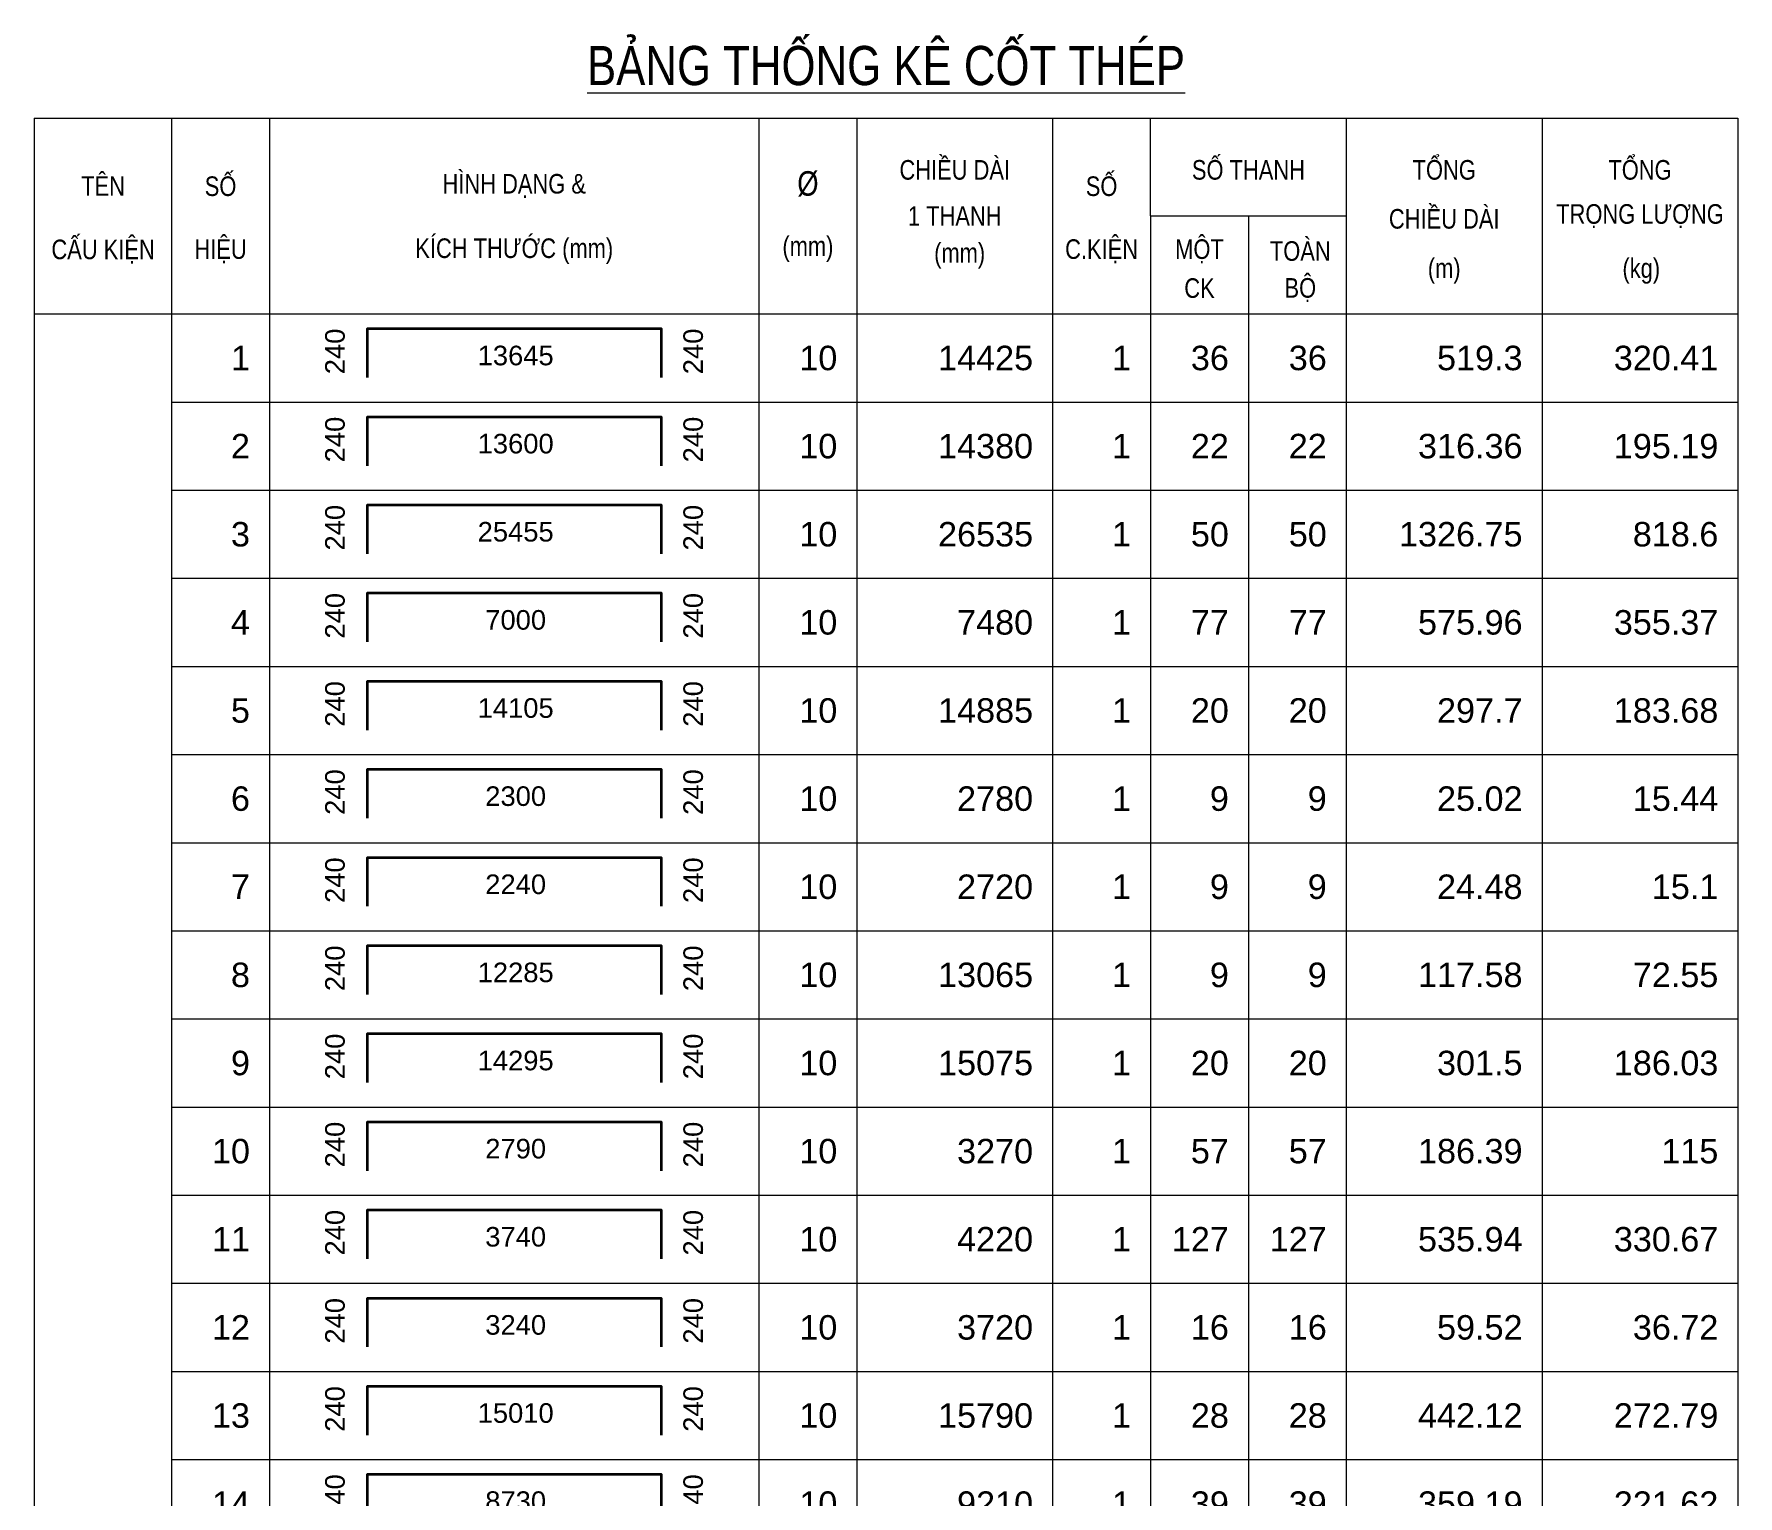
# Model space of a CAD drawing. Header units: millimetres. Extents: x 30086 to 1125792, y -12781 to 95911.
# Drawn here: x 1016333 to 1046966, y 69636 to 95911 of the extents above; entities that cross this region are included whole.
import ezdxf
from ezdxf.enums import TextEntityAlignment as Align

# ---------------------------------------------------------------- set-up
doc = ezdxf.new("R2010")
doc.units = ezdxf.units.MM
doc.header["$MEASUREMENT"] = 0
for name, color, linetype, lineweight in [('NDC_FRAME', 7, 'Continuous', 20), ('NDC_S_REBAR', 4, 'Continuous', 35), ('NDC_S_VN TEXT', 7, 'Continuous', 20), ('NDC_Table', 3, 'Continuous', 20)]:
    doc.layers.add(name, color=color, linetype=linetype, lineweight=lineweight)
doc.styles.add('ARIAL', font='arial.ttf', dxfattribs={"width": 0.8})

# ---------------------------------------------------------------- blocks, each defined once
blk = doc.blocks.new('Tieude')
at = {"layer": 'NDC_Table'}
for p, q in [((0, 2000), (0, 0)), ((0, 2000), (17405, 2000)), ((1405, 2000), (1405, 0)), ((2405, 2000), (2405, 0)), ((7405, 2000), (7405, 0)), ((8405, 2000), (8405, 0)), ((10405, 2000), (10405, 0)), ((11405, 1000), (11405, 2000)), ((13405, 2000), (13405, 0)), ((15405, 2000), (15405, 0)), ((17405, 2000), (17405, 0)), ((11405, 1000), (13405, 1000)), ((11405, 1000), (11405, 0)), ((12405, 1000), (12405, 0)), ((0, 0), (17405, 0))]:
    blk.add_line(p, q, dxfattribs=at)
at = {"layer": 'NDC_S_VN TEXT', "style": 'ARIAL', "width": 0.8}
for s, height, p in [('%%UBẢNG THỐNG KÊ CỐT THÉP', 400, (8703, 2594)), ('CHIỀU DÀI', 200, (9405, 1500)), ('SỐ THANH', 200, (12405, 1500)), ('TỔNG', 200, (14405, 1500)), ('TỔNG', 200, (16405, 1500)), ('TÊN', 200, (705, 1333)), ('SỐ', 200, (1905, 1333)), ('HÌNH DẠNG &', 200, (4905, 1333)), ('%%C', 250, (7905, 1333)), ('SỐ', 200, (10905, 1333)), ('1 THANH', 200, (9405, 1000)), ('CHIỀU DÀI', 200, (14405, 1000)), ('TRỌNG LƯỢNG', 200, (16405, 1000)), ('CẤU KIỆN', 200, (705, 667)), ('HIỆU', 200, (1905, 667)), ('KÍCH THƯỚC (mm)', 200, (4905, 667)), ('(mm)', 200, (7905, 667)), ('(mm)', 200, (9455, 599)), ('C.KIỆN', 200, (10905, 667)), ('MỘT', 200, (11905, 667)), ('TOÀN', 200, (12935, 667)), ('(m)', 200, (14405, 443)), ('(kg)', 200, (16418, 443)), ('CK', 200, (11905, 264)), ('BỘ', 200, (12935, 271))]:
    blk.add_text(s, height=height, dxfattribs=at).set_placement(p, align=Align.MIDDLE)
blk = doc.blocks.new('dang04')
at = {"layer": 'NDC_S_REBAR'}
blk.add_lwpolyline([(3405, -650), (3405, -150), (6405, -150), (6405, -650)], dxfattribs=at)
at = {"layer": 'NDC_Table'}
for p, q in [((0, 0), (0, -900)), ((1405, 0), (1405, -900)), ((2405, 0), (2405, -900)), ((7405, 0), (7405, -900)), ((8405, 0), (8405, -900)), ((10405, 0), (10405, -900)), ((11405, 0), (11405, -900)), ((12405, 0), (12405, -900)), ((13405, 0), (13405, -900)), ((15405, 0), (15405, -900)), ((17405, 0), (17405, -900)), ((1405, -900), (17405, -900))]:
    blk.add_line(p, q, dxfattribs=at)
at = {"layer": 'NDC_S_VN TEXT', "style": 'ARIAL'}
for p in [(3073, -150), (6733, -150)]:
    blk.add_attdef('D03', text='', height=200, rotation=90, dxfattribs=at).set_placement(p, align=Align.MIDDLE_RIGHT)
for p in [(2205, -450), (8205, -450), (10205, -450), (11205, -450), (12205, -450), (13205, -450), (15205, -450), (17205, -450)]:
    blk.add_attdef('D03', text='', height=250, dxfattribs=at).set_placement(p, align=Align.MIDDLE_RIGHT)
blk.add_attdef('D03', text='', height=200, dxfattribs=at).set_placement((4920, -425), align=Align.MIDDLE_CENTER)

msp = doc.modelspace()

# ---------------------------------------------------------------- block references
at = {"layer": 'NDC_FRAME', "xscale": 1.76, "yscale": 1.76, "zscale": 1.76}
msp.add_blockref('Tieude', (1016333, 90881.4), dxfattribs=at)
at = {"layer": 'NDC_FRAME', "ltscale": 200}
ref = msp.add_blockref('dang04', (1016333, 90881.4), dxfattribs=dict(at, xscale=1.759999999999996, yscale=1.759999999999996, zscale=1.759999999999996))
ref.add_attrib('D03', '1', dxfattribs={"layer": 'NDC_S_VN TEXT', "height": 440, "style": 'ARIAL'}).set_placement((1020214.4, 90089.4), align=Align.MIDDLE_RIGHT)
ref.add_attrib('D03', '240', dxfattribs={"layer": 'NDC_S_VN TEXT', "height": 352, "rotation": 90, "style": 'ARIAL'}).set_placement((1021742.1, 90617.4), align=Align.MIDDLE_RIGHT)
ref.add_attrib('D03', '13645', dxfattribs={"layer": 'NDC_S_VN TEXT', "height": 352, "style": 'ARIAL'}).set_placement((1024991.6, 90133.9), align=Align.MIDDLE_CENTER)
ref.add_attrib('D03', '240', dxfattribs={"layer": 'NDC_S_VN TEXT', "height": 352, "rotation": 90, "style": 'ARIAL'}).set_placement((1028182.3, 90617.4), align=Align.MIDDLE_RIGHT)
ref.add_attrib('D03', '10', dxfattribs={"layer": 'NDC_S_VN TEXT', "height": 440, "style": 'ARIAL'}).set_placement((1030774.4, 90089.4), align=Align.MIDDLE_RIGHT)
ref.add_attrib('D03', '14425', dxfattribs={"layer": 'NDC_S_VN TEXT', "height": 440, "style": 'ARIAL'}).set_placement((1034294.4, 90089.4), align=Align.MIDDLE_RIGHT)
ref.add_attrib('D03', '1', dxfattribs={"layer": 'NDC_S_VN TEXT', "height": 440, "style": 'ARIAL'}).set_placement((1036054.4, 90089.4), align=Align.MIDDLE_RIGHT)
ref.add_attrib('D03', '36', dxfattribs={"layer": 'NDC_S_VN TEXT', "height": 440, "style": 'ARIAL'}).set_placement((1037814.4, 90089.4), align=Align.MIDDLE_RIGHT)
ref.add_attrib('D03', '36', dxfattribs={"layer": 'NDC_S_VN TEXT', "height": 440, "style": 'ARIAL'}).set_placement((1039574.4, 90090), align=Align.MIDDLE_RIGHT)
ref.add_attrib('D03', '519.3', dxfattribs={"layer": 'NDC_S_VN TEXT', "height": 440, "style": 'ARIAL'}).set_placement((1043094.4, 90089.4), align=Align.MIDDLE_RIGHT)
ref.add_attrib('D03', '320.41', dxfattribs={"layer": 'NDC_S_VN TEXT', "height": 440, "style": 'ARIAL'}).set_placement((1046614.4, 90089.4), align=Align.MIDDLE_RIGHT)
ref = msp.add_blockref('dang04', (1016333, 89297.4), dxfattribs=dict(at, xscale=1.759999999999996, yscale=1.759999999999996, zscale=1.759999999999996))
ref.add_attrib('D03', '2', dxfattribs={"layer": 'NDC_S_VN TEXT', "height": 440, "style": 'ARIAL'}).set_placement((1020214.4, 88505.4), align=Align.MIDDLE_RIGHT)
ref.add_attrib('D03', '240', dxfattribs={"layer": 'NDC_S_VN TEXT', "height": 352, "rotation": 90, "style": 'ARIAL'}).set_placement((1021742.1, 89033.4), align=Align.MIDDLE_RIGHT)
ref.add_attrib('D03', '13600', dxfattribs={"layer": 'NDC_S_VN TEXT', "height": 352, "style": 'ARIAL'}).set_placement((1024991.6, 88549.9), align=Align.MIDDLE_CENTER)
ref.add_attrib('D03', '240', dxfattribs={"layer": 'NDC_S_VN TEXT', "height": 352, "rotation": 90, "style": 'ARIAL'}).set_placement((1028182.3, 89033.4), align=Align.MIDDLE_RIGHT)
ref.add_attrib('D03', '10', dxfattribs={"layer": 'NDC_S_VN TEXT', "height": 440, "style": 'ARIAL'}).set_placement((1030774.4, 88505.4), align=Align.MIDDLE_RIGHT)
ref.add_attrib('D03', '14380', dxfattribs={"layer": 'NDC_S_VN TEXT', "height": 440, "style": 'ARIAL'}).set_placement((1034294.4, 88505.4), align=Align.MIDDLE_RIGHT)
ref.add_attrib('D03', '1', dxfattribs={"layer": 'NDC_S_VN TEXT', "height": 440, "style": 'ARIAL'}).set_placement((1036054.4, 88505.4), align=Align.MIDDLE_RIGHT)
ref.add_attrib('D03', '22', dxfattribs={"layer": 'NDC_S_VN TEXT', "height": 440, "style": 'ARIAL'}).set_placement((1037814.4, 88505.4), align=Align.MIDDLE_RIGHT)
ref.add_attrib('D03', '22', dxfattribs={"layer": 'NDC_S_VN TEXT', "height": 440, "style": 'ARIAL'}).set_placement((1039574.4, 88506), align=Align.MIDDLE_RIGHT)
ref.add_attrib('D03', '316.36', dxfattribs={"layer": 'NDC_S_VN TEXT', "height": 440, "style": 'ARIAL'}).set_placement((1043094.4, 88505.4), align=Align.MIDDLE_RIGHT)
ref.add_attrib('D03', '195.19', dxfattribs={"layer": 'NDC_S_VN TEXT', "height": 440, "style": 'ARIAL'}).set_placement((1046614.4, 88505.4), align=Align.MIDDLE_RIGHT)
ref = msp.add_blockref('dang04', (1016333, 87713.4), dxfattribs=dict(at, xscale=1.759999999999996, yscale=1.759999999999996, zscale=1.759999999999996))
ref.add_attrib('D03', '3', dxfattribs={"layer": 'NDC_S_VN TEXT', "height": 440, "style": 'ARIAL'}).set_placement((1020214.4, 86921.4), align=Align.MIDDLE_RIGHT)
ref.add_attrib('D03', '240', dxfattribs={"layer": 'NDC_S_VN TEXT', "height": 352, "rotation": 90, "style": 'ARIAL'}).set_placement((1021742.1, 87449.4), align=Align.MIDDLE_RIGHT)
ref.add_attrib('D03', '25455', dxfattribs={"layer": 'NDC_S_VN TEXT', "height": 352, "style": 'ARIAL'}).set_placement((1024991.6, 86965.9), align=Align.MIDDLE_CENTER)
ref.add_attrib('D03', '240', dxfattribs={"layer": 'NDC_S_VN TEXT', "height": 352, "rotation": 90, "style": 'ARIAL'}).set_placement((1028182.3, 87449.4), align=Align.MIDDLE_RIGHT)
ref.add_attrib('D03', '10', dxfattribs={"layer": 'NDC_S_VN TEXT', "height": 440, "style": 'ARIAL'}).set_placement((1030774.4, 86921.4), align=Align.MIDDLE_RIGHT)
ref.add_attrib('D03', '26535', dxfattribs={"layer": 'NDC_S_VN TEXT', "height": 440, "style": 'ARIAL'}).set_placement((1034294.4, 86921.4), align=Align.MIDDLE_RIGHT)
ref.add_attrib('D03', '1', dxfattribs={"layer": 'NDC_S_VN TEXT', "height": 440, "style": 'ARIAL'}).set_placement((1036054.4, 86921.4), align=Align.MIDDLE_RIGHT)
ref.add_attrib('D03', '50', dxfattribs={"layer": 'NDC_S_VN TEXT', "height": 440, "style": 'ARIAL'}).set_placement((1037814.4, 86921.4), align=Align.MIDDLE_RIGHT)
ref.add_attrib('D03', '50', dxfattribs={"layer": 'NDC_S_VN TEXT', "height": 440, "style": 'ARIAL'}).set_placement((1039574.4, 86922), align=Align.MIDDLE_RIGHT)
ref.add_attrib('D03', '1326.75', dxfattribs={"layer": 'NDC_S_VN TEXT', "height": 440, "style": 'ARIAL'}).set_placement((1043094.4, 86921.4), align=Align.MIDDLE_RIGHT)
ref.add_attrib('D03', '818.6', dxfattribs={"layer": 'NDC_S_VN TEXT', "height": 440, "style": 'ARIAL'}).set_placement((1046614.4, 86921.4), align=Align.MIDDLE_RIGHT)
ref = msp.add_blockref('dang04', (1016333, 86129.4), dxfattribs=dict(at, xscale=1.759999999999996, yscale=1.759999999999996, zscale=1.759999999999996))
ref.add_attrib('D03', '4', dxfattribs={"layer": 'NDC_S_VN TEXT', "height": 440, "style": 'ARIAL'}).set_placement((1020214.4, 85337.4), align=Align.MIDDLE_RIGHT)
ref.add_attrib('D03', '240', dxfattribs={"layer": 'NDC_S_VN TEXT', "height": 352, "rotation": 90, "style": 'ARIAL'}).set_placement((1021742.1, 85865.4), align=Align.MIDDLE_RIGHT)
ref.add_attrib('D03', '7000', dxfattribs={"layer": 'NDC_S_VN TEXT', "height": 352, "style": 'ARIAL'}).set_placement((1024991.6, 85381.9), align=Align.MIDDLE_CENTER)
ref.add_attrib('D03', '240', dxfattribs={"layer": 'NDC_S_VN TEXT', "height": 352, "rotation": 90, "style": 'ARIAL'}).set_placement((1028182.3, 85865.4), align=Align.MIDDLE_RIGHT)
ref.add_attrib('D03', '10', dxfattribs={"layer": 'NDC_S_VN TEXT', "height": 440, "style": 'ARIAL'}).set_placement((1030774.4, 85337.4), align=Align.MIDDLE_RIGHT)
ref.add_attrib('D03', '7480', dxfattribs={"layer": 'NDC_S_VN TEXT', "height": 440, "style": 'ARIAL'}).set_placement((1034294.4, 85337.4), align=Align.MIDDLE_RIGHT)
ref.add_attrib('D03', '1', dxfattribs={"layer": 'NDC_S_VN TEXT', "height": 440, "style": 'ARIAL'}).set_placement((1036054.4, 85337.4), align=Align.MIDDLE_RIGHT)
ref.add_attrib('D03', '77', dxfattribs={"layer": 'NDC_S_VN TEXT', "height": 440, "style": 'ARIAL'}).set_placement((1037814.4, 85337.4), align=Align.MIDDLE_RIGHT)
ref.add_attrib('D03', '77', dxfattribs={"layer": 'NDC_S_VN TEXT', "height": 440, "style": 'ARIAL'}).set_placement((1039574.4, 85338), align=Align.MIDDLE_RIGHT)
ref.add_attrib('D03', '575.96', dxfattribs={"layer": 'NDC_S_VN TEXT', "height": 440, "style": 'ARIAL'}).set_placement((1043094.4, 85337.4), align=Align.MIDDLE_RIGHT)
ref.add_attrib('D03', '355.37', dxfattribs={"layer": 'NDC_S_VN TEXT', "height": 440, "style": 'ARIAL'}).set_placement((1046614.4, 85337.4), align=Align.MIDDLE_RIGHT)
ref = msp.add_blockref('dang04', (1016333, 84545.4), dxfattribs=dict(at, xscale=1.759999999999996, yscale=1.759999999999996, zscale=1.759999999999996))
ref.add_attrib('D03', '5', dxfattribs={"layer": 'NDC_S_VN TEXT', "height": 440, "style": 'ARIAL'}).set_placement((1020214.4, 83753.4), align=Align.MIDDLE_RIGHT)
ref.add_attrib('D03', '240', dxfattribs={"layer": 'NDC_S_VN TEXT', "height": 352, "rotation": 90, "style": 'ARIAL'}).set_placement((1021742.1, 84281.4), align=Align.MIDDLE_RIGHT)
ref.add_attrib('D03', '14105', dxfattribs={"layer": 'NDC_S_VN TEXT', "height": 352, "style": 'ARIAL'}).set_placement((1024991.6, 83797.9), align=Align.MIDDLE_CENTER)
ref.add_attrib('D03', '240', dxfattribs={"layer": 'NDC_S_VN TEXT', "height": 352, "rotation": 90, "style": 'ARIAL'}).set_placement((1028182.3, 84281.4), align=Align.MIDDLE_RIGHT)
ref.add_attrib('D03', '10', dxfattribs={"layer": 'NDC_S_VN TEXT', "height": 440, "style": 'ARIAL'}).set_placement((1030774.4, 83753.4), align=Align.MIDDLE_RIGHT)
ref.add_attrib('D03', '14885', dxfattribs={"layer": 'NDC_S_VN TEXT', "height": 440, "style": 'ARIAL'}).set_placement((1034294.4, 83753.4), align=Align.MIDDLE_RIGHT)
ref.add_attrib('D03', '1', dxfattribs={"layer": 'NDC_S_VN TEXT', "height": 440, "style": 'ARIAL'}).set_placement((1036054.4, 83753.4), align=Align.MIDDLE_RIGHT)
ref.add_attrib('D03', '20', dxfattribs={"layer": 'NDC_S_VN TEXT', "height": 440, "style": 'ARIAL'}).set_placement((1037814.4, 83753.4), align=Align.MIDDLE_RIGHT)
ref.add_attrib('D03', '20', dxfattribs={"layer": 'NDC_S_VN TEXT', "height": 440, "style": 'ARIAL'}).set_placement((1039574.4, 83754), align=Align.MIDDLE_RIGHT)
ref.add_attrib('D03', '297.7', dxfattribs={"layer": 'NDC_S_VN TEXT', "height": 440, "style": 'ARIAL'}).set_placement((1043094.4, 83753.4), align=Align.MIDDLE_RIGHT)
ref.add_attrib('D03', '183.68', dxfattribs={"layer": 'NDC_S_VN TEXT', "height": 440, "style": 'ARIAL'}).set_placement((1046614.4, 83753.4), align=Align.MIDDLE_RIGHT)
ref = msp.add_blockref('dang04', (1016333, 82961.4), dxfattribs=dict(at, xscale=1.759999999999996, yscale=1.759999999999996, zscale=1.759999999999996))
ref.add_attrib('D03', '6', dxfattribs={"layer": 'NDC_S_VN TEXT', "height": 440, "style": 'ARIAL'}).set_placement((1020214.4, 82169.4), align=Align.MIDDLE_RIGHT)
ref.add_attrib('D03', '240', dxfattribs={"layer": 'NDC_S_VN TEXT', "height": 352, "rotation": 90, "style": 'ARIAL'}).set_placement((1021742.1, 82697.4), align=Align.MIDDLE_RIGHT)
ref.add_attrib('D03', '2300', dxfattribs={"layer": 'NDC_S_VN TEXT', "height": 352, "style": 'ARIAL'}).set_placement((1024991.6, 82213.9), align=Align.MIDDLE_CENTER)
ref.add_attrib('D03', '240', dxfattribs={"layer": 'NDC_S_VN TEXT', "height": 352, "rotation": 90, "style": 'ARIAL'}).set_placement((1028182.3, 82697.4), align=Align.MIDDLE_RIGHT)
ref.add_attrib('D03', '10', dxfattribs={"layer": 'NDC_S_VN TEXT', "height": 440, "style": 'ARIAL'}).set_placement((1030774.4, 82169.4), align=Align.MIDDLE_RIGHT)
ref.add_attrib('D03', '2780', dxfattribs={"layer": 'NDC_S_VN TEXT', "height": 440, "style": 'ARIAL'}).set_placement((1034294.4, 82169.4), align=Align.MIDDLE_RIGHT)
ref.add_attrib('D03', '1', dxfattribs={"layer": 'NDC_S_VN TEXT', "height": 440, "style": 'ARIAL'}).set_placement((1036054.4, 82169.4), align=Align.MIDDLE_RIGHT)
ref.add_attrib('D03', '9', dxfattribs={"layer": 'NDC_S_VN TEXT', "height": 440, "style": 'ARIAL'}).set_placement((1037814.4, 82169.4), align=Align.MIDDLE_RIGHT)
ref.add_attrib('D03', '9', dxfattribs={"layer": 'NDC_S_VN TEXT', "height": 440, "style": 'ARIAL'}).set_placement((1039574.4, 82170), align=Align.MIDDLE_RIGHT)
ref.add_attrib('D03', '25.02', dxfattribs={"layer": 'NDC_S_VN TEXT', "height": 440, "style": 'ARIAL'}).set_placement((1043094.4, 82169.4), align=Align.MIDDLE_RIGHT)
ref.add_attrib('D03', '15.44', dxfattribs={"layer": 'NDC_S_VN TEXT', "height": 440, "style": 'ARIAL'}).set_placement((1046614.4, 82169.4), align=Align.MIDDLE_RIGHT)
ref = msp.add_blockref('dang04', (1016333, 81377.4), dxfattribs=dict(at, xscale=1.759999999999996, yscale=1.759999999999996, zscale=1.759999999999996))
ref.add_attrib('D03', '7', dxfattribs={"layer": 'NDC_S_VN TEXT', "height": 440, "style": 'ARIAL'}).set_placement((1020214.4, 80585.4), align=Align.MIDDLE_RIGHT)
ref.add_attrib('D03', '240', dxfattribs={"layer": 'NDC_S_VN TEXT', "height": 352, "rotation": 90, "style": 'ARIAL'}).set_placement((1021742.1, 81113.4), align=Align.MIDDLE_RIGHT)
ref.add_attrib('D03', '2240', dxfattribs={"layer": 'NDC_S_VN TEXT', "height": 352, "style": 'ARIAL'}).set_placement((1024991.6, 80629.9), align=Align.MIDDLE_CENTER)
ref.add_attrib('D03', '240', dxfattribs={"layer": 'NDC_S_VN TEXT', "height": 352, "rotation": 90, "style": 'ARIAL'}).set_placement((1028182.3, 81113.4), align=Align.MIDDLE_RIGHT)
ref.add_attrib('D03', '10', dxfattribs={"layer": 'NDC_S_VN TEXT', "height": 440, "style": 'ARIAL'}).set_placement((1030774.4, 80585.4), align=Align.MIDDLE_RIGHT)
ref.add_attrib('D03', '2720', dxfattribs={"layer": 'NDC_S_VN TEXT', "height": 440, "style": 'ARIAL'}).set_placement((1034294.4, 80585.4), align=Align.MIDDLE_RIGHT)
ref.add_attrib('D03', '1', dxfattribs={"layer": 'NDC_S_VN TEXT', "height": 440, "style": 'ARIAL'}).set_placement((1036054.4, 80585.4), align=Align.MIDDLE_RIGHT)
ref.add_attrib('D03', '9', dxfattribs={"layer": 'NDC_S_VN TEXT', "height": 440, "style": 'ARIAL'}).set_placement((1037814.4, 80585.4), align=Align.MIDDLE_RIGHT)
ref.add_attrib('D03', '9', dxfattribs={"layer": 'NDC_S_VN TEXT', "height": 440, "style": 'ARIAL'}).set_placement((1039574.4, 80586), align=Align.MIDDLE_RIGHT)
ref.add_attrib('D03', '24.48', dxfattribs={"layer": 'NDC_S_VN TEXT', "height": 440, "style": 'ARIAL'}).set_placement((1043094.4, 80585.4), align=Align.MIDDLE_RIGHT)
ref.add_attrib('D03', '15.1', dxfattribs={"layer": 'NDC_S_VN TEXT', "height": 440, "style": 'ARIAL'}).set_placement((1046614.4, 80585.4), align=Align.MIDDLE_RIGHT)
ref = msp.add_blockref('dang04', (1016333, 79793.4), dxfattribs=dict(at, xscale=1.759999999999996, yscale=1.759999999999996, zscale=1.759999999999996))
ref.add_attrib('D03', '8', dxfattribs={"layer": 'NDC_S_VN TEXT', "height": 440, "style": 'ARIAL'}).set_placement((1020214.4, 79001.4), align=Align.MIDDLE_RIGHT)
ref.add_attrib('D03', '240', dxfattribs={"layer": 'NDC_S_VN TEXT', "height": 352, "rotation": 90, "style": 'ARIAL'}).set_placement((1021742.1, 79529.4), align=Align.MIDDLE_RIGHT)
ref.add_attrib('D03', '12285', dxfattribs={"layer": 'NDC_S_VN TEXT', "height": 352, "style": 'ARIAL'}).set_placement((1024991.6, 79045.9), align=Align.MIDDLE_CENTER)
ref.add_attrib('D03', '240', dxfattribs={"layer": 'NDC_S_VN TEXT', "height": 352, "rotation": 90, "style": 'ARIAL'}).set_placement((1028182.3, 79529.4), align=Align.MIDDLE_RIGHT)
ref.add_attrib('D03', '10', dxfattribs={"layer": 'NDC_S_VN TEXT', "height": 440, "style": 'ARIAL'}).set_placement((1030774.4, 79001.4), align=Align.MIDDLE_RIGHT)
ref.add_attrib('D03', '13065', dxfattribs={"layer": 'NDC_S_VN TEXT', "height": 440, "style": 'ARIAL'}).set_placement((1034294.4, 79001.4), align=Align.MIDDLE_RIGHT)
ref.add_attrib('D03', '1', dxfattribs={"layer": 'NDC_S_VN TEXT', "height": 440, "style": 'ARIAL'}).set_placement((1036054.4, 79001.4), align=Align.MIDDLE_RIGHT)
ref.add_attrib('D03', '9', dxfattribs={"layer": 'NDC_S_VN TEXT', "height": 440, "style": 'ARIAL'}).set_placement((1037814.4, 79001.4), align=Align.MIDDLE_RIGHT)
ref.add_attrib('D03', '9', dxfattribs={"layer": 'NDC_S_VN TEXT', "height": 440, "style": 'ARIAL'}).set_placement((1039574.4, 79002), align=Align.MIDDLE_RIGHT)
ref.add_attrib('D03', '117.58', dxfattribs={"layer": 'NDC_S_VN TEXT', "height": 440, "style": 'ARIAL'}).set_placement((1043094.4, 79001.4), align=Align.MIDDLE_RIGHT)
ref.add_attrib('D03', '72.55', dxfattribs={"layer": 'NDC_S_VN TEXT', "height": 440, "style": 'ARIAL'}).set_placement((1046614.4, 79001.4), align=Align.MIDDLE_RIGHT)
ref = msp.add_blockref('dang04', (1016333, 78209.4), dxfattribs=dict(at, xscale=1.759999999999996, yscale=1.759999999999996, zscale=1.759999999999996))
ref.add_attrib('D03', '9', dxfattribs={"layer": 'NDC_S_VN TEXT', "height": 440, "style": 'ARIAL'}).set_placement((1020214.4, 77417.4), align=Align.MIDDLE_RIGHT)
ref.add_attrib('D03', '240', dxfattribs={"layer": 'NDC_S_VN TEXT', "height": 352, "rotation": 90, "style": 'ARIAL'}).set_placement((1021742.1, 77945.4), align=Align.MIDDLE_RIGHT)
ref.add_attrib('D03', '14295', dxfattribs={"layer": 'NDC_S_VN TEXT', "height": 352, "style": 'ARIAL'}).set_placement((1024991.6, 77461.9), align=Align.MIDDLE_CENTER)
ref.add_attrib('D03', '240', dxfattribs={"layer": 'NDC_S_VN TEXT', "height": 352, "rotation": 90, "style": 'ARIAL'}).set_placement((1028182.3, 77945.4), align=Align.MIDDLE_RIGHT)
ref.add_attrib('D03', '10', dxfattribs={"layer": 'NDC_S_VN TEXT', "height": 440, "style": 'ARIAL'}).set_placement((1030774.4, 77417.4), align=Align.MIDDLE_RIGHT)
ref.add_attrib('D03', '15075', dxfattribs={"layer": 'NDC_S_VN TEXT', "height": 440, "style": 'ARIAL'}).set_placement((1034294.4, 77417.4), align=Align.MIDDLE_RIGHT)
ref.add_attrib('D03', '1', dxfattribs={"layer": 'NDC_S_VN TEXT', "height": 440, "style": 'ARIAL'}).set_placement((1036054.4, 77417.4), align=Align.MIDDLE_RIGHT)
ref.add_attrib('D03', '20', dxfattribs={"layer": 'NDC_S_VN TEXT', "height": 440, "style": 'ARIAL'}).set_placement((1037814.4, 77417.4), align=Align.MIDDLE_RIGHT)
ref.add_attrib('D03', '20', dxfattribs={"layer": 'NDC_S_VN TEXT', "height": 440, "style": 'ARIAL'}).set_placement((1039574.4, 77418), align=Align.MIDDLE_RIGHT)
ref.add_attrib('D03', '301.5', dxfattribs={"layer": 'NDC_S_VN TEXT', "height": 440, "style": 'ARIAL'}).set_placement((1043094.4, 77417.4), align=Align.MIDDLE_RIGHT)
ref.add_attrib('D03', '186.03', dxfattribs={"layer": 'NDC_S_VN TEXT', "height": 440, "style": 'ARIAL'}).set_placement((1046614.4, 77417.4), align=Align.MIDDLE_RIGHT)
ref = msp.add_blockref('dang04', (1016333, 76625.4), dxfattribs=dict(at, xscale=1.759999999999996, yscale=1.759999999999996, zscale=1.759999999999996))
ref.add_attrib('D03', '10', dxfattribs={"layer": 'NDC_S_VN TEXT', "height": 440, "style": 'ARIAL'}).set_placement((1020214.4, 75833.4), align=Align.MIDDLE_RIGHT)
ref.add_attrib('D03', '240', dxfattribs={"layer": 'NDC_S_VN TEXT', "height": 352, "rotation": 90, "style": 'ARIAL'}).set_placement((1021742.1, 76361.4), align=Align.MIDDLE_RIGHT)
ref.add_attrib('D03', '2790', dxfattribs={"layer": 'NDC_S_VN TEXT', "height": 352, "style": 'ARIAL'}).set_placement((1024991.6, 75877.9), align=Align.MIDDLE_CENTER)
ref.add_attrib('D03', '240', dxfattribs={"layer": 'NDC_S_VN TEXT', "height": 352, "rotation": 90, "style": 'ARIAL'}).set_placement((1028182.3, 76361.4), align=Align.MIDDLE_RIGHT)
ref.add_attrib('D03', '10', dxfattribs={"layer": 'NDC_S_VN TEXT', "height": 440, "style": 'ARIAL'}).set_placement((1030774.4, 75833.4), align=Align.MIDDLE_RIGHT)
ref.add_attrib('D03', '3270', dxfattribs={"layer": 'NDC_S_VN TEXT', "height": 440, "style": 'ARIAL'}).set_placement((1034294.4, 75833.4), align=Align.MIDDLE_RIGHT)
ref.add_attrib('D03', '1', dxfattribs={"layer": 'NDC_S_VN TEXT', "height": 440, "style": 'ARIAL'}).set_placement((1036054.4, 75833.4), align=Align.MIDDLE_RIGHT)
ref.add_attrib('D03', '57', dxfattribs={"layer": 'NDC_S_VN TEXT', "height": 440, "style": 'ARIAL'}).set_placement((1037814.4, 75833.4), align=Align.MIDDLE_RIGHT)
ref.add_attrib('D03', '57', dxfattribs={"layer": 'NDC_S_VN TEXT', "height": 440, "style": 'ARIAL'}).set_placement((1039574.4, 75834), align=Align.MIDDLE_RIGHT)
ref.add_attrib('D03', '186.39', dxfattribs={"layer": 'NDC_S_VN TEXT', "height": 440, "style": 'ARIAL'}).set_placement((1043094.4, 75833.4), align=Align.MIDDLE_RIGHT)
ref.add_attrib('D03', '115', dxfattribs={"layer": 'NDC_S_VN TEXT', "height": 440, "style": 'ARIAL'}).set_placement((1046614.4, 75833.4), align=Align.MIDDLE_RIGHT)
ref = msp.add_blockref('dang04', (1016333, 75041.4), dxfattribs=dict(at, xscale=1.759999999999996, yscale=1.759999999999996, zscale=1.759999999999996))
ref.add_attrib('D03', '11', dxfattribs={"layer": 'NDC_S_VN TEXT', "height": 440, "style": 'ARIAL'}).set_placement((1020214.4, 74249.4), align=Align.MIDDLE_RIGHT)
ref.add_attrib('D03', '240', dxfattribs={"layer": 'NDC_S_VN TEXT', "height": 352, "rotation": 90, "style": 'ARIAL'}).set_placement((1021742.1, 74777.4), align=Align.MIDDLE_RIGHT)
ref.add_attrib('D03', '3740', dxfattribs={"layer": 'NDC_S_VN TEXT', "height": 352, "style": 'ARIAL'}).set_placement((1024991.6, 74293.9), align=Align.MIDDLE_CENTER)
ref.add_attrib('D03', '240', dxfattribs={"layer": 'NDC_S_VN TEXT', "height": 352, "rotation": 90, "style": 'ARIAL'}).set_placement((1028182.3, 74777.4), align=Align.MIDDLE_RIGHT)
ref.add_attrib('D03', '10', dxfattribs={"layer": 'NDC_S_VN TEXT', "height": 440, "style": 'ARIAL'}).set_placement((1030774.4, 74249.4), align=Align.MIDDLE_RIGHT)
ref.add_attrib('D03', '4220', dxfattribs={"layer": 'NDC_S_VN TEXT', "height": 440, "style": 'ARIAL'}).set_placement((1034294.4, 74249.4), align=Align.MIDDLE_RIGHT)
ref.add_attrib('D03', '1', dxfattribs={"layer": 'NDC_S_VN TEXT', "height": 440, "style": 'ARIAL'}).set_placement((1036054.4, 74249.4), align=Align.MIDDLE_RIGHT)
ref.add_attrib('D03', '127', dxfattribs={"layer": 'NDC_S_VN TEXT', "height": 440, "style": 'ARIAL'}).set_placement((1037814.4, 74249.4), align=Align.MIDDLE_RIGHT)
ref.add_attrib('D03', '127', dxfattribs={"layer": 'NDC_S_VN TEXT', "height": 440, "style": 'ARIAL'}).set_placement((1039574.4, 74250), align=Align.MIDDLE_RIGHT)
ref.add_attrib('D03', '535.94', dxfattribs={"layer": 'NDC_S_VN TEXT', "height": 440, "style": 'ARIAL'}).set_placement((1043094.4, 74249.4), align=Align.MIDDLE_RIGHT)
ref.add_attrib('D03', '330.67', dxfattribs={"layer": 'NDC_S_VN TEXT', "height": 440, "style": 'ARIAL'}).set_placement((1046614.4, 74249.4), align=Align.MIDDLE_RIGHT)
ref = msp.add_blockref('dang04', (1016333, 73457.4), dxfattribs=dict(at, xscale=1.759999999999996, yscale=1.759999999999996, zscale=1.759999999999996))
ref.add_attrib('D03', '12', dxfattribs={"layer": 'NDC_S_VN TEXT', "height": 440, "style": 'ARIAL'}).set_placement((1020214.4, 72665.4), align=Align.MIDDLE_RIGHT)
ref.add_attrib('D03', '240', dxfattribs={"layer": 'NDC_S_VN TEXT', "height": 352, "rotation": 90, "style": 'ARIAL'}).set_placement((1021742.1, 73193.4), align=Align.MIDDLE_RIGHT)
ref.add_attrib('D03', '3240', dxfattribs={"layer": 'NDC_S_VN TEXT', "height": 352, "style": 'ARIAL'}).set_placement((1024991.6, 72709.9), align=Align.MIDDLE_CENTER)
ref.add_attrib('D03', '240', dxfattribs={"layer": 'NDC_S_VN TEXT', "height": 352, "rotation": 90, "style": 'ARIAL'}).set_placement((1028182.3, 73193.4), align=Align.MIDDLE_RIGHT)
ref.add_attrib('D03', '10', dxfattribs={"layer": 'NDC_S_VN TEXT', "height": 440, "style": 'ARIAL'}).set_placement((1030774.4, 72665.4), align=Align.MIDDLE_RIGHT)
ref.add_attrib('D03', '3720', dxfattribs={"layer": 'NDC_S_VN TEXT', "height": 440, "style": 'ARIAL'}).set_placement((1034294.4, 72665.4), align=Align.MIDDLE_RIGHT)
ref.add_attrib('D03', '1', dxfattribs={"layer": 'NDC_S_VN TEXT', "height": 440, "style": 'ARIAL'}).set_placement((1036054.4, 72665.4), align=Align.MIDDLE_RIGHT)
ref.add_attrib('D03', '16', dxfattribs={"layer": 'NDC_S_VN TEXT', "height": 440, "style": 'ARIAL'}).set_placement((1037814.4, 72665.4), align=Align.MIDDLE_RIGHT)
ref.add_attrib('D03', '16', dxfattribs={"layer": 'NDC_S_VN TEXT', "height": 440, "style": 'ARIAL'}).set_placement((1039574.4, 72666), align=Align.MIDDLE_RIGHT)
ref.add_attrib('D03', '59.52', dxfattribs={"layer": 'NDC_S_VN TEXT', "height": 440, "style": 'ARIAL'}).set_placement((1043094.4, 72665.4), align=Align.MIDDLE_RIGHT)
ref.add_attrib('D03', '36.72', dxfattribs={"layer": 'NDC_S_VN TEXT', "height": 440, "style": 'ARIAL'}).set_placement((1046614.4, 72665.4), align=Align.MIDDLE_RIGHT)
ref = msp.add_blockref('dang04', (1016333, 71873.4), dxfattribs=dict(at, xscale=1.759999999999996, yscale=1.759999999999996, zscale=1.759999999999996))
ref.add_attrib('D03', '13', dxfattribs={"layer": 'NDC_S_VN TEXT', "height": 440, "style": 'ARIAL'}).set_placement((1020214.4, 71081.4), align=Align.MIDDLE_RIGHT)
ref.add_attrib('D03', '240', dxfattribs={"layer": 'NDC_S_VN TEXT', "height": 352, "rotation": 90, "style": 'ARIAL'}).set_placement((1021742.1, 71609.4), align=Align.MIDDLE_RIGHT)
ref.add_attrib('D03', '15010', dxfattribs={"layer": 'NDC_S_VN TEXT', "height": 352, "style": 'ARIAL'}).set_placement((1024991.6, 71125.9), align=Align.MIDDLE_CENTER)
ref.add_attrib('D03', '240', dxfattribs={"layer": 'NDC_S_VN TEXT', "height": 352, "rotation": 90, "style": 'ARIAL'}).set_placement((1028182.3, 71609.4), align=Align.MIDDLE_RIGHT)
ref.add_attrib('D03', '10', dxfattribs={"layer": 'NDC_S_VN TEXT', "height": 440, "style": 'ARIAL'}).set_placement((1030774.4, 71081.4), align=Align.MIDDLE_RIGHT)
ref.add_attrib('D03', '15790', dxfattribs={"layer": 'NDC_S_VN TEXT', "height": 440, "style": 'ARIAL'}).set_placement((1034294.4, 71081.4), align=Align.MIDDLE_RIGHT)
ref.add_attrib('D03', '1', dxfattribs={"layer": 'NDC_S_VN TEXT', "height": 440, "style": 'ARIAL'}).set_placement((1036054.4, 71081.4), align=Align.MIDDLE_RIGHT)
ref.add_attrib('D03', '28', dxfattribs={"layer": 'NDC_S_VN TEXT', "height": 440, "style": 'ARIAL'}).set_placement((1037814.4, 71081.4), align=Align.MIDDLE_RIGHT)
ref.add_attrib('D03', '28', dxfattribs={"layer": 'NDC_S_VN TEXT', "height": 440, "style": 'ARIAL'}).set_placement((1039574.4, 71082), align=Align.MIDDLE_RIGHT)
ref.add_attrib('D03', '442.12', dxfattribs={"layer": 'NDC_S_VN TEXT', "height": 440, "style": 'ARIAL'}).set_placement((1043094.4, 71081.4), align=Align.MIDDLE_RIGHT)
ref.add_attrib('D03', '272.79', dxfattribs={"layer": 'NDC_S_VN TEXT', "height": 440, "style": 'ARIAL'}).set_placement((1046614.4, 71081.4), align=Align.MIDDLE_RIGHT)
ref = msp.add_blockref('dang04', (1016333, 70289.4), dxfattribs=dict(at, xscale=1.759999999999996, yscale=1.759999999999996, zscale=1.759999999999996))
ref.add_attrib('D03', '14', dxfattribs={"layer": 'NDC_S_VN TEXT', "height": 440, "style": 'ARIAL'}).set_placement((1020214.4, 69497.4), align=Align.MIDDLE_RIGHT)
ref.add_attrib('D03', '240', dxfattribs={"layer": 'NDC_S_VN TEXT', "height": 352, "rotation": 90, "style": 'ARIAL'}).set_placement((1021742.1, 70025.4), align=Align.MIDDLE_RIGHT)
ref.add_attrib('D03', '8730', dxfattribs={"layer": 'NDC_S_VN TEXT', "height": 352, "style": 'ARIAL'}).set_placement((1024991.6, 69541.9), align=Align.MIDDLE_CENTER)
ref.add_attrib('D03', '240', dxfattribs={"layer": 'NDC_S_VN TEXT', "height": 352, "rotation": 90, "style": 'ARIAL'}).set_placement((1028182.3, 70025.4), align=Align.MIDDLE_RIGHT)
ref.add_attrib('D03', '10', dxfattribs={"layer": 'NDC_S_VN TEXT', "height": 440, "style": 'ARIAL'}).set_placement((1030774.4, 69497.4), align=Align.MIDDLE_RIGHT)
ref.add_attrib('D03', '9210', dxfattribs={"layer": 'NDC_S_VN TEXT', "height": 440, "style": 'ARIAL'}).set_placement((1034294.4, 69497.4), align=Align.MIDDLE_RIGHT)
ref.add_attrib('D03', '1', dxfattribs={"layer": 'NDC_S_VN TEXT', "height": 440, "style": 'ARIAL'}).set_placement((1036054.4, 69497.4), align=Align.MIDDLE_RIGHT)
ref.add_attrib('D03', '39', dxfattribs={"layer": 'NDC_S_VN TEXT', "height": 440, "style": 'ARIAL'}).set_placement((1037814.4, 69497.4), align=Align.MIDDLE_RIGHT)
ref.add_attrib('D03', '39', dxfattribs={"layer": 'NDC_S_VN TEXT', "height": 440, "style": 'ARIAL'}).set_placement((1039574.4, 69498), align=Align.MIDDLE_RIGHT)
ref.add_attrib('D03', '359.19', dxfattribs={"layer": 'NDC_S_VN TEXT', "height": 440, "style": 'ARIAL'}).set_placement((1043094.4, 69497.4), align=Align.MIDDLE_RIGHT)
ref.add_attrib('D03', '221.62', dxfattribs={"layer": 'NDC_S_VN TEXT', "height": 440, "style": 'ARIAL'}).set_placement((1046614.4, 69497.4), align=Align.MIDDLE_RIGHT)

doc.saveas('drawing.dxf')
